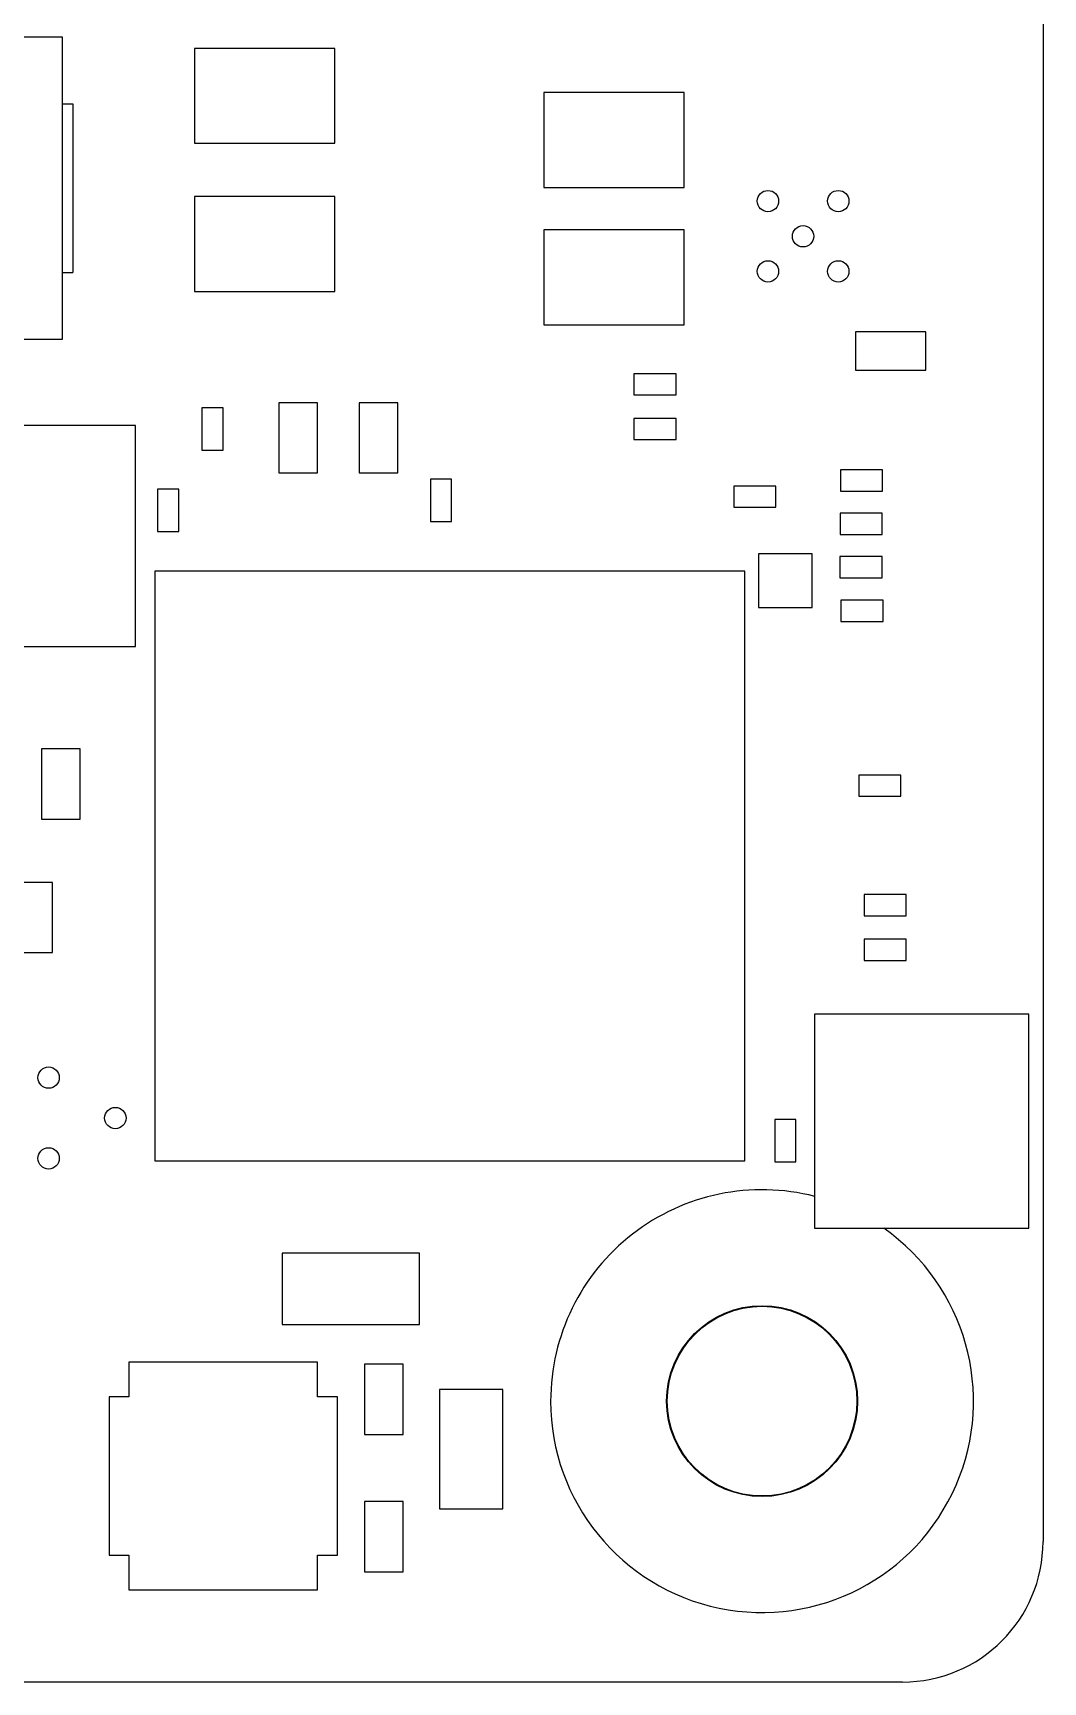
# Model space of a CAD drawing. Header units: millimetres. Extents: x 0 to 895, y 0 to 297.
# Drawn here: x 548.62 to 563, y 193.88 to 217.36 of the extents above; entities that cross this region are included whole.
import ezdxf

# ---------------------------------------------------------------- set-up
doc = ezdxf.new("R2010")
doc.units = ezdxf.units.MM

msp = doc.modelspace()

# ---------------------------------------------------------------- linework, layer by layer
at = {"color": 7, "linetype": 'Continuous', "lineweight": 25}
for p, q in [((563, 246.879), (563, 195.879)), ((549.038, 217.301), (542.038, 217.301)), ((549.038, 213.001), (549.038, 217.301)), ((550.918, 217.139), (550.918, 215.79)), ((552.918, 217.139), (550.918, 217.139)), ((552.918, 215.79), (552.918, 217.139)), ((557.892, 216.512), (555.892, 216.512)), ((555.892, 216.512), (555.892, 215.162)), ((557.892, 215.162), (557.892, 216.512)), ((549.038, 216.351), (549.188, 216.351)), ((549.188, 216.351), (549.188, 213.951)), ((550.918, 215.79), (552.918, 215.79)), ((555.892, 215.162), (557.892, 215.162)), ((550.918, 215.031), (550.918, 213.681)), ((552.918, 215.031), (550.918, 215.031)), ((552.918, 213.681), (552.918, 215.031)), ((555.892, 214.556), (555.892, 213.206)), ((557.892, 214.556), (555.892, 214.556)), ((557.892, 213.206), (557.892, 214.556)), ((549.038, 213.951), (549.188, 213.951)), ((550.918, 213.681), (552.918, 213.681)), ((542.038, 213.001), (549.038, 213.001)), ((555.892, 213.206), (557.892, 213.206)), ((560.328, 213.107), (560.328, 212.557)), ((561.329, 213.107), (560.328, 213.107)), ((561.329, 212.557), (561.329, 213.107)), ((557.176, 212.507), (557.176, 212.207)), ((557.776, 212.507), (557.176, 212.507)), ((557.776, 212.207), (557.776, 212.507)), ((560.328, 212.557), (561.329, 212.557)), ((552.121, 212.095), (552.121, 211.095)), ((552.671, 212.095), (552.121, 212.095)), ((552.671, 211.095), (552.671, 212.095)), ((553.264, 212.095), (553.264, 211.095)), ((553.814, 212.095), (553.264, 212.095)), ((553.814, 211.095), (553.814, 212.095)), ((557.176, 212.207), (557.776, 212.207)), ((551.026, 212.022), (551.026, 211.422)), ((551.327, 212.022), (551.026, 212.022)), ((551.327, 211.422), (551.327, 212.022)), ((557.176, 211.872), (557.176, 211.572)), ((557.776, 211.872), (557.176, 211.872)), ((557.776, 211.572), (557.776, 211.872)), ((550.079, 211.773), (546.076, 211.773)), ((550.079, 208.623), (550.079, 211.773)), ((557.176, 211.572), (557.776, 211.572)), ((551.026, 211.422), (551.327, 211.422)), ((560.115, 211.138), (560.115, 210.838)), ((560.714, 211.138), (560.115, 211.138)), ((560.714, 210.838), (560.714, 211.138)), ((550.394, 210.864), (550.394, 210.264)), ((550.694, 210.864), (550.394, 210.864)), ((550.694, 210.264), (550.694, 210.864)), ((552.121, 211.095), (552.671, 211.095)), ((553.264, 211.095), (553.814, 211.095)), ((554.278, 211.006), (554.278, 210.406)), ((554.578, 211.006), (554.278, 211.006)), ((554.578, 210.406), (554.578, 211.006)), ((558.598, 210.907), (558.598, 210.607)), ((559.198, 210.907), (558.598, 210.907)), ((559.198, 210.607), (559.198, 210.907)), ((560.115, 210.838), (560.714, 210.838)), ((554.278, 210.406), (554.578, 210.406)), ((558.598, 210.607), (559.198, 210.607)), ((560.112, 210.521), (560.112, 210.221)), ((560.712, 210.521), (560.112, 210.521)), ((560.712, 210.221), (560.712, 210.521)), ((550.394, 210.264), (550.694, 210.264)), ((560.112, 210.221), (560.712, 210.221)), ((558.949, 209.944), (558.949, 209.182)), ((559.711, 209.944), (558.949, 209.944)), ((559.711, 209.182), (559.711, 209.944)), ((558.753, 209.698), (550.356, 209.698)), ((550.356, 209.698), (550.356, 201.301)), ((558.753, 201.301), (558.753, 209.698)), ((560.109, 209.904), (560.109, 209.604)), ((560.709, 209.904), (560.109, 209.904)), ((560.709, 209.604), (560.709, 209.904)), ((560.109, 209.604), (560.709, 209.604)), ((560.122, 209.282), (560.122, 208.981)), ((560.722, 209.282), (560.122, 209.282)), ((560.722, 208.981), (560.722, 209.282)), ((558.949, 209.182), (559.711, 209.182)), ((560.122, 208.981), (560.722, 208.981)), ((546.076, 208.623), (550.079, 208.623)), ((548.742, 207.168), (548.742, 206.168)), ((549.293, 207.168), (548.742, 207.168)), ((549.293, 206.168), (549.293, 207.168)), ((560.376, 206.792), (560.376, 206.492)), ((560.976, 206.792), (560.376, 206.792)), ((560.976, 206.492), (560.976, 206.792)), ((560.376, 206.492), (560.976, 206.492)), ((548.742, 206.168), (549.293, 206.168)), ((548.896, 205.265), (548.346, 205.265)), ((548.896, 204.265), (548.896, 205.265)), ((560.452, 205.091), (560.452, 204.79)), ((561.052, 205.091), (560.452, 205.091)), ((561.052, 204.79), (561.052, 205.091)), ((560.452, 204.79), (561.052, 204.79)), ((560.452, 204.456), (560.452, 204.155)), ((561.052, 204.456), (560.452, 204.456)), ((561.052, 204.155), (561.052, 204.456)), ((548.346, 204.265), (548.896, 204.265)), ((560.452, 204.155), (561.052, 204.155)), ((559.748, 203.388), (559.748, 200.34)), ((562.796, 203.388), (559.748, 203.388)), ((562.796, 200.34), (562.796, 203.388)), ((559.18, 201.888), (559.18, 201.288)), ((559.48, 201.888), (559.18, 201.888)), ((559.48, 201.288), (559.48, 201.888)), ((550.356, 201.301), (558.753, 201.301)), ((559.18, 201.288), (559.48, 201.288)), ((559.748, 200.34), (562.796, 200.34)), ((552.167, 199.987), (552.167, 198.971)), ((554.123, 199.987), (552.167, 199.987)), ((554.123, 198.971), (554.123, 199.987)), ((552.167, 198.971), (554.123, 198.971)), ((549.986, 198.433), (549.986, 197.939)), ((552.672, 198.433), (549.986, 198.433)), ((552.672, 197.939), (552.672, 198.433)), ((553.34, 198.405), (553.34, 197.405)), ((553.89, 198.405), (553.34, 198.405)), ((553.89, 197.405), (553.89, 198.405)), ((554.409, 198.043), (554.409, 196.344)), ((555.31, 198.043), (554.409, 198.043)), ((555.31, 196.344), (555.31, 198.043)), ((549.702, 197.939), (549.702, 195.685)), ((549.986, 197.939), (549.702, 197.939)), ((552.956, 197.939), (552.672, 197.939)), ((552.956, 195.685), (552.956, 197.939)), ((553.34, 197.405), (553.89, 197.405)), ((553.34, 196.449), (553.34, 195.449)), ((553.89, 196.449), (553.34, 196.449)), ((553.89, 195.449), (553.89, 196.449)), ((554.409, 196.344), (555.31, 196.344)), ((549.702, 195.685), (549.986, 195.685)), ((549.986, 195.685), (549.986, 195.191)), ((552.672, 195.191), (552.672, 195.685)), ((552.672, 195.685), (552.956, 195.685)), ((553.34, 195.449), (553.89, 195.449)), ((549.986, 195.191), (552.672, 195.191)), ((561, 193.879), (481, 193.879))]:
    msp.add_line(p, q, dxfattribs=at)
for centre, radius in [((559.084, 214.966), 0.152), ((560.084, 214.966), 0.152), ((559.584, 214.465), 0.152), ((559.084, 213.966), 0.152), ((560.084, 213.966), 0.152), ((548.842, 202.485), 0.152), ((549.792, 201.91), 0.152), ((548.842, 201.335), 0.152), ((559, 197.879), 1.359), ((559, 197.879), 1.35)]:
    msp.add_circle(centre, radius, dxfattribs=at)
for centre, radius, start, end in [((559, 197.879), 3.01, 75.5929, 180), ((559, 197.879), 3.01, 180, 54.8322), ((561, 195.879), 2, 270.0005, 359.9995)]:
    msp.add_arc(centre, radius, start, end, dxfattribs=at)

doc.saveas('drawing.dxf')
